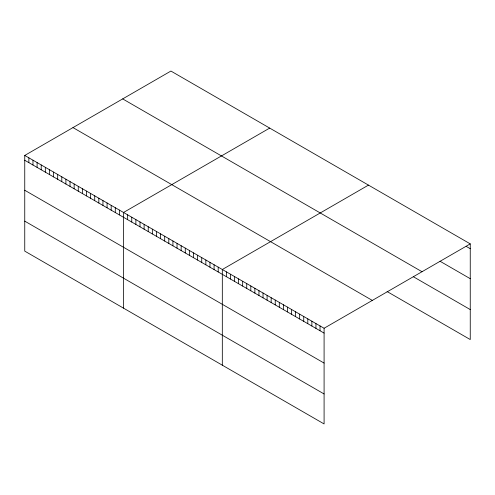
<?xml version="1.0" encoding="UTF-8"?>
<svg xmlns="http://www.w3.org/2000/svg" width="495" height="495" viewBox="0 0 495 495"><rect width="100%" height="100%" fill="white"/><g stroke="black" fill="none" stroke-linecap="round" stroke-linejoin="round"><path stroke-width="0.74" d="M24.75 155.442L324.089 328.259L324.089 423.943L24.75 251.126L24.75 155.442L170.911 71.057L470.25 243.874L470.25 339.558L387.084 291.543M269.695 128.087L123.533 212.473L123.533 308.156M368.472 185.118L222.317 269.503L222.317 365.186M324.089 328.259L470.25 243.874M466.179 246.362L470.25 248.707M440.006 261.23L470.25 278.691M122.68 98.901L422.018 271.724M413.257 276.674L470.25 309.579M72.982 127.592L372.32 300.416M24.75 160.275L324.089 333.092M24.75 190.253L324.089 363.076M24.75 221.141L324.089 393.964M320.018 325.914L320.018 330.747M315.946 323.563L315.946 328.395M311.875 321.212L311.875 326.044M307.803 318.86L307.803 323.693M303.732 316.509L303.732 321.342M299.661 314.158L299.661 318.99M295.595 311.807L295.595 316.639M291.524 309.462L291.524 314.294M287.453 307.11L287.453 311.943M283.381 304.759L283.381 309.592M279.31 302.408L279.31 307.24M275.239 300.057L275.239 304.889M271.167 297.705L271.167 302.538M267.096 295.354L267.096 300.187M263.024 293.009L263.024 297.841M258.953 290.658L258.953 295.49M254.882 288.307L254.882 293.139M250.81 285.955L250.81 290.788M246.739 283.604L246.739 288.437M242.668 281.253L242.668 286.085M238.596 278.902L238.596 283.734M234.525 276.556L234.525 281.389M230.453 274.205L230.453 279.038M226.382 271.854L226.382 276.686M218.196 267.127L218.196 271.959M214.081 264.751L214.081 269.583M209.967 262.375L209.967 267.207M205.852 259.999L205.852 264.831M201.737 257.623L201.737 262.455M197.616 255.247L197.616 260.079M193.502 252.871L193.502 257.703M189.387 250.495L189.387 255.327M185.272 248.113L185.272 252.951M181.158 245.737L181.158 250.569M177.037 243.361L177.037 248.193M172.922 240.985L172.922 245.817M168.807 238.609L168.807 243.441M164.693 236.233L164.693 241.065M160.578 233.857L160.578 238.689M156.457 231.481L156.457 236.313M152.342 229.105L152.342 233.937M148.228 226.729L148.228 231.561M144.113 224.353L144.113 229.185M139.998 221.977L139.998 226.809M135.877 219.601L135.877 224.433M131.763 217.225L131.763 222.057M127.648 214.849L127.648 219.681M119.419 210.097L119.419 214.929M115.298 207.721L115.298 212.553M111.183 205.345L111.183 210.177M107.069 202.969L107.069 207.801M102.954 200.593L102.954 205.425M98.839 198.21L98.839 203.043M94.718 195.834L94.718 200.667M90.604 193.458L90.604 198.291M86.489 191.082L86.489 195.915M82.374 188.706L82.374 193.539M78.26 186.33L78.26 191.163M74.139 183.954L74.139 188.787M70.024 181.578L70.024 186.411M65.909 179.202L65.909 184.035M61.795 176.826L61.795 181.659M57.68 174.45L57.68 179.283M53.559 172.074L53.559 176.907M49.444 169.698L49.444 174.531M45.33 167.322L45.33 172.155M41.215 164.946L41.215 169.779M37.1 162.57L37.1 167.403M32.979 160.194L32.979 165.027M28.865 157.818L28.865 162.651"/></g></svg>
